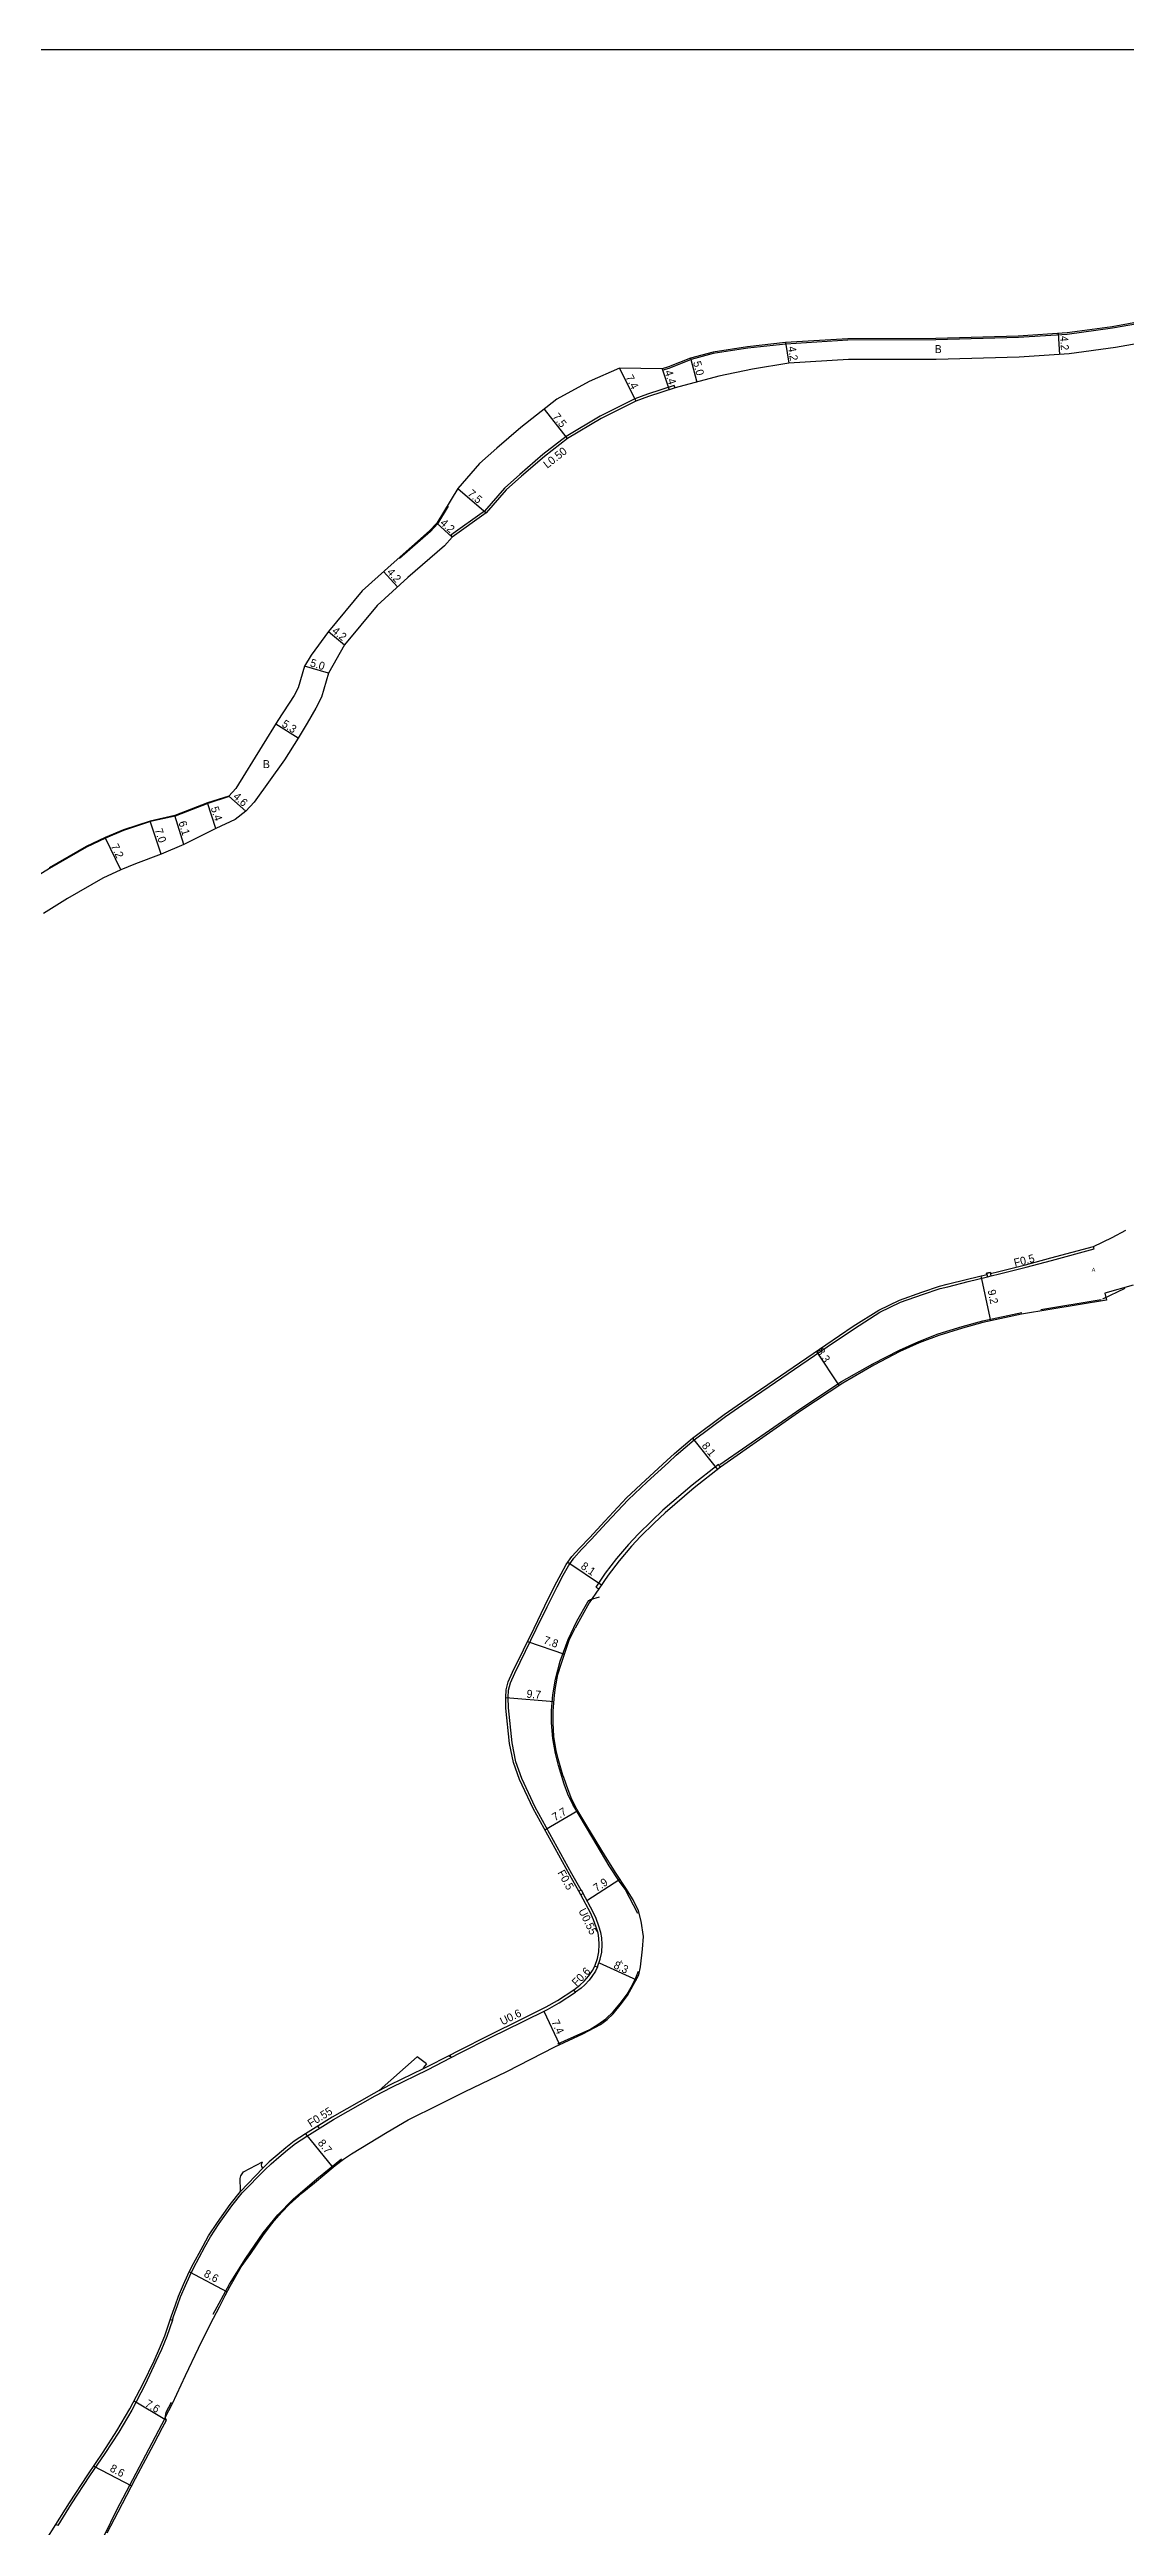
# Model space of a CAD drawing. Header units: metres. Extents: x -4000 to 0, y -102000 to -99000.
# Drawn here: x -3078 to -2861.9, y -99497.6 to -99000 of the extents above; entities that cross this region are included whole.
import ezdxf

# ---------------------------------------------------------------- set-up
doc = ezdxf.new("R2010")
doc.units = ezdxf.units.M
doc.header["$LTSCALE"] = 2.5
for name, color, linetype in [('側溝・桝', 7, 'Continuous'), ('図郭', 7, 'Continuous'), ('幅員', 7, 'Continuous'), ('歩道・分離帯・安全施設', 7, 'Continuous'), ('舗装', 7, 'Continuous'), ('道路', 7, 'Continuous')]:
    doc.layers.add(name, color=color, linetype=linetype)
doc.styles.get("Standard").update_dxf_attribs({"font": ''})
doc.styles.add('YOKO_DECO', font='')
doc.styles.get('Standard').set_extended_font_data('@MS PGothic')
doc.styles.get('YOKO_DECO').set_extended_font_data('MS PGothic')

msp = doc.modelspace()

# ---------------------------------------------------------------- linework, layer by layer
at = {"layer": '側溝・桝'}
for points in [[(-2952.34, -99067.96), (-2952.5, -99067.48), (-2957.89, -99069.22), (-2960.42, -99070.18), (-2967.4, -99073.65), (-2974.25, -99077.72), (-2978.89, -99081.35), (-2983.52, -99085.34), (-2986.63, -99088.09), (-2990.63, -99092.71), (-2997.41, -99097.53), (-2997.12, -99097.94)], [(-2888.85, -99246.37), (-2887.21, -99245.97), (-2881.82, -99244.62), (-2876.76, -99243.24), (-2868.17, -99240.95), (-2868.29, -99240.45)], [(-2971.23, -99369.74), (-2971.24, -99369.74), (-2973.06, -99366.51), (-2980.43, -99353.12), (-2983.16, -99347.35), (-2984.31, -99343.99), (-2985.09, -99340.19), (-2985.81, -99333.15), (-2985.85, -99331.09), (-2985.79, -99329.6), (-2985.39, -99328.11), (-2984.53, -99326.19), (-2982.36, -99321.73), (-2980.22, -99317.36), (-2978.03, -99312.87), (-2976.05, -99308.82), (-2974.8, -99306.46), (-2973.78, -99304.63), (-2972.68, -99303.06), (-2971.15, -99301.34), (-2969.2, -99299.34), (-2966.12, -99295.95), (-2961.76, -99291.32), (-2957.98, -99287.74), (-2953.69, -99283.84), (-2952.11, -99282.38), (-2948.51, -99279.32), (-2942.21, -99274.62), (-2938.71, -99272.19), (-2921.79, -99260.59), (-2916.34, -99256.9), (-2911.21, -99253.67), (-2907.06, -99251.67), (-2902.63, -99250.07), (-2899.11, -99248.92), (-2897.57, -99248.53), (-2893.49, -99247.47), (-2889.62, -99246.56)], [(-2943.22, -99284.81), (-2943.63, -99284.28), (-2948.93, -99288.42), (-2954.81, -99293.46), (-2957.03, -99295.55), (-2959.79, -99298.25), (-2961.73, -99300.3), (-2964.11, -99303.16), (-2966.37, -99306.08), (-2968.25, -99308.9), (-2967.69, -99309.26)], [(-2968.45, -99385.01), (-2967.92, -99385.2), (-2967.38, -99383.65), (-2967.09, -99382.21), (-2967, -99380.68), (-2967.08, -99379.33), (-2967.27, -99378.26), (-2967.64, -99377.01), (-2968.18, -99375.49), (-2968.84, -99374.05), (-2970.8, -99370.41)], [(-2967.92, -99385.2), (-2968.33, -99386.04), (-2969.06, -99387.14), (-2969.61, -99387.84), (-2970.46, -99388.78), (-2971.19, -99389.45), (-2972.33, -99390.27)], [(-2997.56, -99402.88), (-2997.33, -99403.37), (-2995.65, -99402.54), (-2989.29, -99399.32), (-2982.96, -99396.2), (-2977.95, -99393.71), (-2975.66, -99392.4), (-2972.33, -99390.27), (-2972.65, -99389.78)], [(-3053.72, -99455.99), (-3053.32, -99456.12), (-3053.09, -99455.43), (-3052.29, -99453.19), (-3051.67, -99451.48), (-3050.66, -99449.16), (-3049.81, -99447.22), (-3049.07, -99445.67), (-3046.79, -99441.39), (-3045.67, -99439.42), (-3043.92, -99436.76), (-3041.38, -99433.17), (-3039.28, -99430.57), (-3034.75, -99425.98), (-3033.5, -99424.74), (-3031.91, -99423.4), (-3030.16, -99421.92), (-3028.56, -99420.65), (-3026.32, -99419.18), (-3020.98, -99415.86), (-3012.59, -99411.06), (-3009.26, -99409.32), (-3002.07, -99405.83), (-2997.33, -99403.37)], [(-3011.77, -99410.02), (-3009.49, -99408.83), (-3002.91, -99405.59)], [(-3039.61, -99430.31), (-3035.12, -99425.6)], [(-3053.32, -99456.12), (-3054.42, -99459.43), (-3055.48, -99462.03), (-3056.61, -99464.48), (-3058.8, -99469.04), (-3061.49, -99474.2), (-3064.09, -99478.62), (-3066.85, -99482.9), (-3069.95, -99487.43), (-3073.63, -99493.06), (-3076.33, -99497.43), (-3076.72, -99497.2)]]:
    msp.add_lwpolyline(points, dxfattribs=at)
for points in [[(-2889.62, -99246.56), (-2888.85, -99246.37), (-2889.03, -99245.65), (-2889.8, -99245.83)], [(-2970.8, -99370.41), (-2971.3, -99370.68), (-2971.68, -99369.98), (-2971.18, -99369.71)]]:
    msp.add_lwpolyline(points, close=True, dxfattribs=at)
at = {"layer": '図郭'}
msp.add_lwpolyline([(-3200, -99000), (-2400, -99000), (-2400, -99600), (-3200, -99600)], close=True, dxfattribs=at)
at = {"layer": '幅員'}
for points in [[(-2930.15, -99058.86), (-2929.48, -99063.01)], [(-2875.04, -99061.24), (-2875.31, -99057.05)], [(-2963.52, -99064.01), (-2960.22, -99070.64)], [(-2954.91, -99064.16), (-2953.56, -99068.35)], [(-2949.23, -99061.97), (-2947.96, -99066.81)], [(-2973.97, -99078.13), (-2978.59, -99072.23)], [(-2995.96, -99088.17), (-2990.29, -99093.08)], [(-2997.12, -99097.94), (-3000.23, -99095.12)], [(-3010.9, -99104.84), (-3008.08, -99107.96)], [(-3021.95, -99116.88), (-3018.72, -99119.56)], [(-3021.95, -99125.27), (-3026.75, -99123.85)], [(-3028.05, -99138.33), (-3032.54, -99135.5)], [(-3050.99, -99159.72), (-3052.79, -99153.89)], [(-3044.56, -99156.49), (-3046.23, -99151.35)], [(-3038.53, -99153.03), (-3041.96, -99149.97)], [(-3063.7, -99164.78), (-3066.82, -99158.28)], [(-3055.56, -99161.63), (-3057.75, -99154.98)], [(-2890.96, -99246.35), (-2889.03, -99255.39)], [(-2924, -99261.5), (-2919.42, -99268.44)], [(-2948.82, -99278.93), (-2943.84, -99285.29)], [(-2973.87, -99303.88), (-2967.13, -99308.44)], [(-2981.99, -99319.84), (-2974.57, -99322.38)], [(-2986.35, -99331.08), (-2976.66, -99331.89)], [(-2978.5, -99357.66), (-2971.9, -99353.75)], [(-2970.04, -99371.83), (-2963.46, -99367.53)], [(-2967.62, -99384.35), (-2960.12, -99387.79)], [(-2978.7, -99394.08), (-2975.59, -99400.8)], [(-3026.6, -99418.72), (-3021.07, -99425.48)], [(-3049.9, -99446.42), (-3042.33, -99450.47)], [(-3061.01, -99472.36), (-3054.48, -99476.21)], [(-3069.12, -99485.47), (-3061.51, -99489.44)]]:
    msp.add_lwpolyline(points, dxfattribs=at)
at = {"layer": '歩道・分離帯・安全施設'}
for points in [[(-2857.93, -99054.82), (-2864.49, -99055.99), (-2873.59, -99057.23), (-2883.39, -99057.87), (-2899.99, -99058.34), (-2917.67, -99058.38), (-2930.13, -99059.16), (-2937.75, -99060.02), (-2944.67, -99061.08), (-2949.13, -99062.25), (-2953.6, -99064.05), (-2954.82, -99064.44)], [(-2997.91, -99091.76), (-3000.05, -99095.25), (-3001.49, -99096.82), (-3007.7, -99102.27)], [(-3041.92, -99150.09), (-3046.19, -99151.47), (-3052.75, -99154.01), (-3057.72, -99155.1), (-3063.11, -99156.88), (-3066.76, -99158.4), (-3070.55, -99160.22), (-3078.02, -99164.51), (-3087.81, -99170.62), (-3092.6, -99173.25), (-3094.8, -99174.26)], [(-2866.44, -99250.97), (-2861.98, -99248.85)], [(-2943.35, -99284.22), (-2927.07, -99273.03), (-2918.9, -99267.58), (-2912.62, -99264.01), (-2907.29, -99261.29), (-2903.42, -99259.53), (-2899.51, -99258.01), (-2894.69, -99256.53), (-2890.54, -99255.4), (-2882.68, -99253.73)], [(-2878.9, -99253.13), (-2866.76, -99251.12)], [(-2959.81, -99374.45), (-2962.36, -99369.57), (-2963.49, -99368.04), (-2965.59, -99364.88), (-2969.1, -99359), (-2972.9, -99352.53), (-2973.86, -99350.45), (-2974.61, -99348.47), (-2975.77, -99344.75), (-2976.39, -99342.3), (-2976.91, -99339.29), (-2977.18, -99336.15), (-2977.16, -99333.65), (-2976.9, -99330.5), (-2976.38, -99327.39), (-2975.46, -99323.75), (-2973.84, -99319.39), (-2972.05, -99315.75), (-2969.85, -99311.83), (-2969.65, -99311.56), (-2969.33, -99311.4), (-2967.54, -99310.87)], [(-2975.92, -99400.63), (-2971.27, -99398.57), (-2969.5, -99397.73), (-2967.85, -99396.74), (-2966.26, -99395.58), (-2964.81, -99394.22), (-2963.08, -99392.2), (-2961.98, -99390.63), (-2961.17, -99389.24), (-2960.24, -99387.4), (-2959.72, -99386.04)], [(-2997.4, -99403.24), (-2997.76, -99403.13)], [(-3045.14, -99454.92), (-3041.85, -99448.92), (-3038.59, -99443.67), (-3035.06, -99438.58), (-3032.12, -99435.01), (-3029.06, -99431.86), (-3024.28, -99427.73), (-3019.32, -99423.77)], [(-3071.72, -99549.73), (-3074.17, -99544.92), (-3074.93, -99543.17), (-3076.23, -99538.23), (-3076.69, -99535.5), (-3077, -99530.95), (-3077.01, -99528.89), (-3076.83, -99527.08), (-3075.91, -99521.74), (-3075.21, -99518.64), (-3074.28, -99515.56), (-3072.76, -99511.74), (-3069.4, -99504.42), (-3064.46, -99494.22), (-3060.57, -99486.86), (-3054.77, -99475.81), (-3054.53, -99474.65), (-3053.5, -99472.64)]]:
    msp.add_lwpolyline(points, dxfattribs=at)
msp.add_point((-3023.96, -99417.4, 128.82), dxfattribs=at)
at = {"layer": '道路'}
for points in [[(-2857.99, -99054.53), (-2864.54, -99055.7), (-2873.62, -99056.94), (-2883.41, -99057.58), (-2899.99, -99058.05), (-2917.68, -99058.09), (-2930.15, -99058.86), (-2937.79, -99059.72), (-2944.73, -99060.79), (-2949.23, -99061.97), (-2953.7, -99063.77), (-2954.91, -99064.16), (-2963.52, -99064.01), (-2969.58, -99066.72), (-2976.08, -99070.26), (-2983.34, -99075.94), (-2988.13, -99080.07), (-2991.62, -99083.16), (-2995.96, -99088.17), (-3000.23, -99095.12), (-3001.64, -99096.67), (-3008.8, -99102.95), (-3015.21, -99108.75), (-3021.95, -99116.88), (-3025.45, -99121.66), (-3026.75, -99123.85), (-3028.05, -99128.24), (-3028.83, -99129.79), (-3032.11, -99134.82), (-3035.3, -99139.9), (-3040.58, -99148.42), (-3041.96, -99149.97), (-3046.23, -99151.35), (-3052.79, -99153.89), (-3057.75, -99154.98), (-3063.15, -99156.77), (-3066.82, -99158.28), (-3070.61, -99160.1), (-3078.09, -99164.4)], [(-2857.08, -99058.64), (-2863.89, -99059.85), (-2873.2, -99061.12), (-2883.21, -99061.77), (-2899.93, -99062.25), (-2917.54, -99062.29), (-2929.48, -99063.01), (-2936.78, -99064.2), (-2943.57, -99065.65), (-2952.34, -99067.96), (-2957.72, -99069.69), (-2960.22, -99070.64), (-2967.16, -99074.09), (-2973.97, -99078.13), (-2978.58, -99081.74), (-2983.19, -99085.71), (-2986.28, -99088.45), (-2990.29, -99093.08), (-2997.12, -99097.94), (-2998.69, -99099.67), (-3006.01, -99106.09), (-3012.17, -99111.66), (-3018.72, -99119.56), (-3021.95, -99125.27), (-3023.38, -99130.09), (-3024.49, -99132.29), (-3026.27, -99135.31), (-3028.05, -99138.33), (-3030.81, -99142.7), (-3036.88, -99151.18), (-3038.53, -99153.03), (-3040.69, -99154.66), (-3044.56, -99156.49), (-3050.99, -99159.72), (-3055.56, -99161.63), (-3060.7, -99163.59), (-3063.7, -99164.78), (-3067.26, -99166.48), (-3074.39, -99170.58), (-3079.17, -99173.56)], [(-2897.7, -99248.05), (-2893.61, -99246.99), (-2889.75, -99246.05), (-2889.8, -99245.83), (-2889.03, -99245.65), (-2888.97, -99245.87), (-2887.34, -99245.47), (-2881.96, -99244.12), (-2876.91, -99242.74), (-2868.29, -99240.45), (-2864.56, -99238.66), (-2861.8, -99237.19)], [(-2968.45, -99385.01), (-2967.93, -99383.5), (-2967.66, -99382.14), (-2967.57, -99380.68), (-2967.64, -99379.4), (-2967.82, -99378.39), (-2968.18, -99377.18), (-2968.71, -99375.7), (-2969.34, -99374.3), (-2971.3, -99370.68), (-2971.68, -99369.98), (-2973.5, -99366.75), (-2980.88, -99353.35), (-2983.62, -99347.54), (-2984.79, -99344.12), (-2985.59, -99340.27), (-2986.31, -99333.18), (-2986.35, -99331.08), (-2986.29, -99329.52), (-2985.86, -99327.94), (-2984.98, -99325.98), (-2982.81, -99321.51), (-2980.67, -99317.14), (-2978.48, -99312.66), (-2976.49, -99308.59), (-2975.24, -99306.22), (-2974.21, -99304.37), (-2973.08, -99302.75), (-2971.51, -99301), (-2969.57, -99298.99), (-2966.49, -99295.61), (-2962.12, -99290.96), (-2958.32, -99287.37), (-2954.03, -99283.47), (-2952.44, -99282.01), (-2948.82, -99278.93), (-2942.51, -99274.22), (-2938.99, -99271.78), (-2922.07, -99260.18), (-2916.61, -99256.48), (-2911.45, -99253.23), (-2907.25, -99251.21), (-2902.79, -99249.6), (-2899.25, -99248.44), (-2897.7, -99248.05)], [(-2860.32, -99248.2), (-2866.05, -99249.85), (-2865.7, -99251.22)], [(-2865.7, -99251.22), (-2882.75, -99254.05), (-2890.54, -99255.71), (-2894.65, -99256.86), (-2899.39, -99258.34), (-2903.33, -99259.78), (-2907.2, -99261.54), (-2912.42, -99264.3), (-2918.67, -99267.94), (-2926.86, -99273.36), (-2943.22, -99284.81)], [(-2943.22, -99284.81), (-2948.5, -99288.94), (-2954.36, -99293.96), (-2956.56, -99296.04), (-2959.3, -99298.71), (-2961.11, -99300.64), (-2963.59, -99303.58), (-2965.82, -99306.5), (-2967.69, -99309.26), (-2969.61, -99312.03), (-2972.44, -99317.13)], [(-2974.71, -99347.16), (-2974.89, -99346.67), (-2975.82, -99343.4), (-2976.24, -99341.7), (-2976.73, -99338.88), (-2976.81, -99336.12), (-2976.81, -99333.72), (-2976.55, -99330.56), (-2976.35, -99329.02), (-2975.87, -99326.41), (-2975.18, -99324.17), (-2973.61, -99319.57), (-2972.44, -99317.13)], [(-2994.63, -99410.3), (-2986.16, -99406.16), (-2976.49, -99401.21), (-2970.87, -99398.62), (-2967.32, -99396.77), (-2966.01, -99395.74), (-2964.77, -99394.58), (-2963.35, -99392.84), (-2961.88, -99390.93), (-2960.01, -99387.54), (-2959.65, -99386.76), (-2959.29, -99385.16), (-2958.87, -99381.64), (-2958.72, -99379.05), (-2959.13, -99375.97), (-2959.71, -99373.89), (-2960.78, -99371.7), (-2962.24, -99369.39), (-2964.17, -99366.44), (-2966.31, -99362.99), (-2970.06, -99356.85), (-2972.07, -99353.46), (-2973.06, -99351.55), (-2973.83, -99349.62), (-2974.71, -99347.16)], [(-2972.65, -99389.78), (-2971.49, -99388.88), (-2970.6, -99388.06), (-2969.65, -99386.96), (-2968.96, -99385.91), (-2968.45, -99385.01)], [(-3002.28, -99404.68), (-3002.96, -99405.49), (-3002.91, -99405.59), (-3002.33, -99405.3), (-2997.56, -99402.88), (-2995.92, -99402.03), (-2989.55, -99398.8), (-2983.22, -99395.69), (-2978.21, -99393.19), (-2975.95, -99391.9), (-2972.65, -99389.78)], [(-3004.16, -99403.25), (-3011.77, -99410.02), (-3012.84, -99410.58), (-3021.25, -99415.39), (-3026.6, -99418.72), (-3028.87, -99420.21), (-3030.5, -99421.5), (-3032.26, -99422.98), (-3033.86, -99424.35), (-3035.12, -99425.6), (-3035.33, -99425.29), (-3035.42, -99425), (-3035.35, -99424.67), (-3035.21, -99424.35)], [(-3002.28, -99404.68), (-3004.16, -99403.25)], [(-3066.4, -99498.84), (-3064.22, -99494.63), (-3060.74, -99487.96), (-3057.04, -99481.06), (-3055.32, -99477.72), (-3054.48, -99476.21), (-3054.73, -99475.73), (-3053.26, -99472.89), (-3050.67, -99467.24), (-3048.05, -99461.79), (-3045.69, -99456.9), (-3043.88, -99453.49), (-3042.71, -99451.19), (-3041.72, -99449.34), (-3039.53, -99445.42), (-3037.56, -99442.74), (-3035.12, -99439.22), (-3034.03, -99437.67), (-3032.85, -99436.22), (-3031.35, -99434.46), (-3029.85, -99432.92), (-3027.25, -99430.6), (-3024.8, -99428.54), (-3020.61, -99425.1), (-3018.93, -99423.8), (-3017.31, -99422.7), (-3010.15, -99418.4), (-3005.96, -99415.92), (-2999.71, -99412.84), (-2994.63, -99410.3)], [(-3080.61, -99503.36), (-3076.72, -99497.2), (-3073.99, -99492.83), (-3070.3, -99487.19), (-3067.21, -99482.67), (-3064.45, -99478.4), (-3061.86, -99473.99), (-3059.18, -99468.85), (-3056.99, -99464.3), (-3055.87, -99461.86), (-3054.82, -99459.29), (-3053.49, -99455.29), (-3052.69, -99453.05), (-3052.06, -99451.32), (-3051.06, -99448.97), (-3050.2, -99447.05), (-3049.45, -99445.47), (-3047.16, -99441.19), (-3046.03, -99439.19), (-3044.27, -99436.52), (-3041.72, -99432.91), (-3039.61, -99430.31), (-3039.61, -99429.48), (-3039.68, -99428.31), (-3039.68, -99427.68), (-3039.57, -99427.16), (-3039.05, -99426.32)], [(-3039.05, -99426.32), (-3035.21, -99424.35)]]:
    msp.add_lwpolyline(points, dxfattribs=at)

# ---------------------------------------------------------------- texts
at = {"layer": '側溝・桝'}
for s, rotation, p in [('L0.50', 38.0625, (-2978.03, -99084.23)), ('F0.5', 14, (-2884.08, -99244.54)), ('F0.5', 299, (-2976.01, -99366.24)), ('U0.55', 296, (-2971.8, -99373.89)), ('F0.6', 46, (-2972.12, -99389.21)), ('U0.6', 26, (-2987.02, -99396.95)), ('F0.55', 32, (-3025.53, -99417.43))]:
    msp.add_text(s, height=1.6, rotation=rotation, dxfattribs=at).set_placement(p)
at = {"layer": '幅員'}
for s, rotation, p in [('4.2', 279.2416, (-2929.69, -99059.75)), ('4.2', 273.7395, (-2875.02, -99057.57)), ('7.4', 296.4835, (-2962.34, -99065.82)), ('4.4', 287.8904, (-2954.47, -99064.7)), ('5.0', 284.7151, (-2948.75, -99062.82)), ('7.5', 308.0625, (-2977.05, -99073.8)), ('7.5', 319.1048, (-2994.14, -99089.42)), ('4.2', 317.6999, (-2999.66, -99095.29)), ('4.2', 312.1623, (-3010.35, -99105.08)), ('4.2', 320.3522, (-3021.38, -99117.04)), ('5.0', 343.4984, (-3025.77, -99123.88)), ('5.3', 327.7956, (-3031.48, -99135.87)), ('4.6', 318.2549, (-3041.24, -99150.27)), ('5.4', 287.9911, (-3045.64, -99152.36)), ('7.2', 295.6069, (-3065.71, -99160.02)), ('7.0', 288.2645, (-3056.9, -99156.75)), ('6.1', 287.1803, (-3052.11, -99155.24)), ('9.2', 282, (-2889.58, -99249.29)), ('8.3', 303, (-2924, -99261.5)), ('8.1', 308, (-2947.08, -99280.51)), ('8.1', 326, (-2971.43, -99305.04)), ('7.8', 341, (-2978.9, -99320.16)), ('9.7', 355, (-2982.23, -99331.08)), ('7.7', 31, (-2976.46, -99355.94)), ('7.9', 33, (-2968.12, -99370.15)), ('8.3', 335, (-2964.84, -99385.36)), ('7.4', 295, (-2977.24, -99396.23)), ('8.7', 309, (-3024.21, -99420.61)), ('8.6', 332, (-3047.14, -99447.3)), ('7.6', 329, (-3058.95, -99473.36)), ('8.6', 332, (-3066.02, -99486.4))]:
    msp.add_text(s, height=1.6, rotation=rotation, dxfattribs=at).set_placement(p)
at = {"layer": '舗装'}
for p in [(-2900.19, -99060.97), (-3035.13, -99144.35)]:
    msp.add_text('B', height=1.6, dxfattribs=at).set_placement(p)
at = {"layer": '舗装', "style": 'YOKO_DECO'}
for p in [(-2868.65, -99245.49, 126.54), (-2963.5, -99384.63, 127.58)]:
    msp.add_text('A', height=0.75, dxfattribs=at).set_placement(p)

doc.saveas('drawing.dxf')
